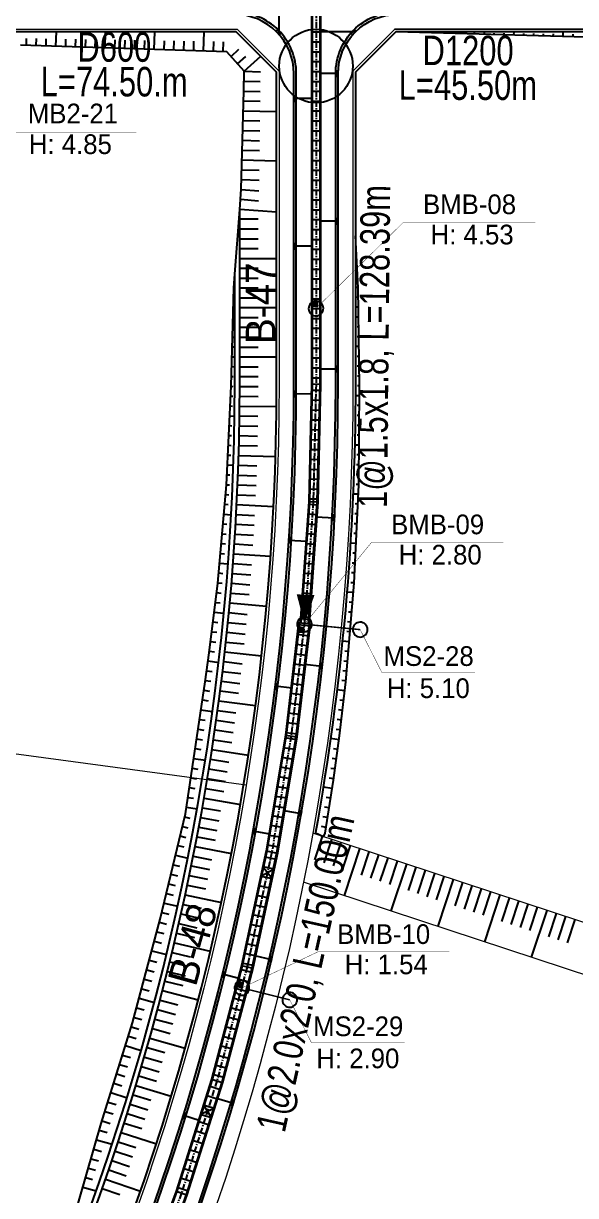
# Model space of a CAD drawing. Extents: x 230860 to 235519, y 342878 to 344985.
# Drawn here: x 232840.5 to 232952.6, y 343374.6 to 343612.6 of the extents above; entities that cross this region are included whole.
import ezdxf
from ezdxf.enums import TextEntityAlignment as Align

# ---------------------------------------------------------------- set-up
doc = ezdxf.new("R2010")
doc.units = 0
doc.linetypes.add('CENTER', pattern=[2, 1.25, -0.25, 0.25, -0.25])
for name, color, linetype in [('##L형측구', 8, 'Continuous'), ('##보도', 3, 'Continuous'), ('CE-SLOP-FILL', 9, 'Continuous'), ('MN info M1', 2, 'Continuous'), ('PCBOX', 150, 'Continuous'), ('storm_2호 우수받이', 1, 'Continuous'), ('storm_arrow', 7, 'Continuous'), ('storm_MH', 2, 'Continuous'), ('storm_pipe dia_length', 7, 'Continuous'), ('storm_pipe text', 1, 'Continuous'), ('도로시종점', 1, 'Continuous'), ('맨홀(지구)', 2, 'Continuous'), ('맨홀지시선', 7, 'Continuous'), ('블록맨홀', 1, 'Continuous'), ('비탈면', 7, 'Continuous')]:
    doc.layers.add(name, color=color, linetype=linetype)
for name, color, linetype, lineweight in [('00_도로_계획선', 7, 'Continuous', 0), ('0_획지경계선', 8, 'Continuous', 5), ('storm_pipe', 160, 'Continuous', 30)]:
    doc.layers.add(name, color=color, linetype=linetype, lineweight=lineweight)
doc.styles.get("Standard").update_dxf_attribs({"font": 'Dotum.TTF'})
doc.styles.add('스타일1', font='H2HDRM.TTF')

# ---------------------------------------------------------------- blocks, each defined once
blk = doc.blocks.new('1')
at = {"layer": 'storm_MH', "flags": 128}
blk.add_lwpolyline([(-0.75, 0, 1), (0.75, 0, 1)], format="xyb", close=True, dxfattribs=at)
blk = doc.blocks.new('A$C5C727840')
at = {"layer": '맨홀(지구)', "linetype": 'Continuous'}
blk.add_lwpolyline([(0, 0.9), (0, 0), (0.9, 0), (0.9, 0.9)], close=True, dxfattribs=at)
for points in [[(0.9, 0), (0, 0.9)], [(0, 0), (0.9, 0.9)]]:
    blk.add_lwpolyline(points, dxfattribs=at)

msp = doc.modelspace()

# ---------------------------------------------------------------- linework, layer by layer
at = {"layer": '##L형측구'}
msp.add_lwpolyline([(232454.108, 343318.9), (232683.01, 343101.521), (232765.343, 343189.233, 0.1907054), (232903.901, 343539.3), (232903.901, 343602.397, -0.4142136), (232916.401, 343614.897), (233054.416, 343614.897, -0.4253475), (233066.907, 343601.924)], format="xyb", dxfattribs=at)
msp.add_lwpolyline([(232883.401, 343614.897), (232701.401, 343614.897, 0.4142136), (232688.901, 343602.397), (232688.901, 343542.7, -0.1897204), (232607.475, 343335.83), (232541.009, 343264.479, 0.4114), (232541.548, 343246.895), (232673.563, 343121.525, 0.4160307), (232691.288, 343122.038), (232759.643, 343194.916, 0.1906051), (232895.901, 343539.366), (232895.901, 343602.397, 0.4142136)], format="xyb", close=True, dxfattribs=at)
at = {"layer": '##보도', "color": 8}
msp.add_lwpolyline([(232883.401, 343614.397), (232701.401, 343614.397, 0.4142136), (232689.401, 343602.397), (232689.401, 343542.7, -0.1897204), (232607.841, 343335.489), (232541.375, 343264.138, 0.4114), (232541.892, 343247.257), (232673.907, 343121.888, 0.4160307), (232690.923, 343122.38), (232759.278, 343195.258, 0.1906051), (232895.401, 343539.366), (232895.401, 343602.397, 0.4142136)], format="xyb", close=True, dxfattribs=at)
msp.add_lwpolyline([(232683.032, 343100.811), (232765.843, 343189.101, 0.1906051), (232904.401, 343539.366), (232904.401, 343602.397, -0.4142136), (232916.401, 343614.397), (233054.416, 343614.397)], format="xyb", dxfattribs=at)
at = {"layer": '00_도로_계획선', "linetype": 'Continuous'}
for points in [[(232915.886, 343611.397), (232907.417, 343602.927, 0.0147418), (232907.401, 343602.397), (232907.401, 343539.366, -0.1906051), (232768.031, 343187.049), (232683.155, 343096.557), (232451.764, 343316.299)], [(233054.416, 343611.397), (232916.401, 343611.397, 0.0147418), (232915.871, 343611.381, 0.0147418)]]:
    msp.add_lwpolyline(points, format="xyb", dxfattribs=at)
for points in [[(232700.886, 343611.397), (232883.916, 343611.397)], [(232892.401, 343602.912), (232883.916, 343611.397)], [(232915.886, 343611.397), (233058.227, 343611.397)], [(233069.558, 343392.013), (232899.256, 343448.135)], [(233062.548, 343383.794), (232897.372, 343438.227)]]:
    msp.add_lwpolyline(points, dxfattribs=at)
at = {"layer": '00_도로_계획선'}
msp.add_lwpolyline([(232892.401, 343602.912), (232892.401, 343539.366, -0.1906051), (232757.09, 343197.311), (232688.362, 343124.035)], format="xyb", dxfattribs=at)
at = {"layer": '0_획지경계선'}
msp.add_lwpolyline([(232686.892, 343484.8), (232885.729, 343457.956)], dxfattribs=at)
at = {"layer": 'CE-SLOP-FILL', "color": 8}
for p, q in [((232841.073, 343608.132), (232841.118, 343609.514)), ((232843.071, 343608.066), (232843.118, 343609.482)), ((232845.07, 343608.001), (232845.118, 343609.449)), ((232847.069, 343607.936), (232847.166, 343610.897)), ((232849.068, 343607.87), (232849.118, 343609.384)), ((232857.064, 343607.609), (232857.172, 343610.897)), ((232867.059, 343607.282), (232867.177, 343610.897)), ((232877.053, 343606.954), (232877.182, 343610.897)), ((232916.118, 343610.896), (232916.118, 343610.897)), ((232918.117, 343610.84), (232918.118, 343610.868)), ((232920.116, 343610.783), (232920.119, 343610.897)), ((232922.115, 343610.727), (232922.118, 343610.812)), ((232924.115, 343610.67), (232924.118, 343610.784)), ((232926.114, 343610.613), (232926.118, 343610.755)), ((232928.113, 343610.557), (232928.118, 343610.727)), ((232930.112, 343610.5), (232930.123, 343610.897)), ((232932.111, 343610.444), (232932.118, 343610.67)), ((232934.111, 343610.387), (232934.118, 343610.642)), ((232936.11, 343610.33), (232936.118, 343610.614)), ((232938.109, 343610.274), (232938.118, 343610.585)), ((232940.108, 343610.217), (232940.127, 343610.897)), ((232942.107, 343610.161), (232942.118, 343610.529)), ((232944.107, 343610.104), (232944.118, 343610.501)), ((232946.106, 343610.047), (232946.118, 343610.472)), ((232948.105, 343609.991), (232948.118, 343610.444)), ((232950.104, 343609.934), (232950.131, 343610.897)), ((232952.103, 343609.878), (232952.118, 343610.387)), ((232851.067, 343607.805), (232851.118, 343609.351)), ((232853.066, 343607.739), (232853.118, 343609.318)), ((232855.065, 343607.674), (232855.118, 343609.286)), ((232859.063, 343607.543), (232859.118, 343609.22)), ((232861.062, 343607.478), (232861.118, 343609.187)), ((232863.061, 343607.412), (232863.118, 343609.155)), ((232865.06, 343607.347), (232865.118, 343609.122)), ((232869.058, 343607.216), (232869.118, 343609.057)), ((232871.057, 343607.151), (232871.118, 343609.024)), ((232873.055, 343607.085), (232873.118, 343608.991)), ((232875.054, 343607.02), (232875.118, 343608.958)), ((232879.052, 343606.889), (232879.118, 343608.893)), ((232881.051, 343606.824), (232881.118, 343608.86)), ((232882.644, 343605.886), (232884.243, 343607.324)), ((232883.982, 343604.399), (232885.62, 343605.873)), ((232885.319, 343602.912), (232888.675, 343605.931)), ((232885.318, 343602.848), (232888.609, 343602.776)), ((232885.274, 343600.849), (232888.588, 343600.776)), ((232885.23, 343598.849), (232888.566, 343598.763)), ((232885.178, 343596.85), (232888.54, 343596.763)), ((232885.075, 343592.851), (232888.488, 343592.763)), ((232885.127, 343594.851), (232891.901, 343594.676)), ((232885.023, 343590.852), (232888.462, 343590.763)), ((232884.972, 343588.853), (232888.436, 343588.763)), ((232884.92, 343586.853), (232888.411, 343586.763)), ((232884.868, 343584.854), (232891.901, 343584.672)), ((232884.765, 343580.855), (232888.333, 343580.763)), ((232884.817, 343582.855), (232888.359, 343582.763)), ((232884.711, 343578.856), (232888.306, 343578.582)), ((232884.56, 343576.862), (232888.23, 343576.582)), ((232884.408, 343574.868), (232891.901, 343574.297)), ((232884.401, 343572.868), (232888.151, 343572.868)), ((232884.401, 343570.868), (232888.151, 343570.868)), ((232907.929, 343568.947), (232907.915, 343568.946)), ((232884.401, 343568.868), (232888.151, 343568.868)), ((232884.401, 343566.868), (232888.151, 343566.868)), ((232908.035, 343566.95), (232907.901, 343566.943)), ((232884.401, 343564.868), (232891.901, 343564.868)), ((232908.141, 343564.953), (232908.021, 343564.946)), ((232884.401, 343562.868), (232888.151, 343562.868)), ((232908.247, 343562.956), (232908.074, 343562.946)), ((232883.342, 343560.883), (232883.372, 343560.881)), ((232884.401, 343560.868), (232888.151, 343560.868)), ((232908.353, 343560.958), (232908.127, 343560.946)), ((232883.191, 343558.889), (232883.296, 343558.886)), ((232884.401, 343558.868), (232888.151, 343558.868)), ((232908.459, 343558.961), (232908.18, 343558.946)), ((232883.086, 343554.89), (232883.244, 343554.886)), ((232883.138, 343556.889), (232883.27, 343556.886)), ((232884.401, 343556.868), (232888.151, 343556.868)), ((232884.401, 343554.868), (232891.901, 343554.868)), ((232908.489, 343556.962), (232907.901, 343556.954)), ((232908.516, 343554.962), (232908.208, 343554.958)), ((232883.034, 343552.891), (232883.401, 343552.881)), ((232884.401, 343552.868), (232888.151, 343552.868)), ((232908.543, 343552.962), (232908.222, 343552.958)), ((232882.981, 343550.891), (232883.191, 343550.886)), ((232884.401, 343550.868), (232888.151, 343550.868)), ((232908.569, 343550.962), (232908.235, 343550.958)), ((232882.929, 343548.892), (232883.165, 343548.886)), ((232884.401, 343548.868), (232888.151, 343548.868)), ((232908.596, 343548.962), (232908.249, 343548.958)), ((232882.876, 343546.893), (232883.139, 343546.886)), ((232884.401, 343546.868), (232888.151, 343546.868)), ((232908.623, 343546.962), (232907.901, 343546.953)), ((232882.772, 343542.894), (232883.401, 343542.878)), ((232882.824, 343544.893), (232883.113, 343544.886)), ((232884.401, 343544.868), (232891.901, 343544.868)), ((232884.401, 343542.868), (232888.151, 343542.868)), ((232908.65, 343544.963), (232908.276, 343544.958)), ((232908.677, 343542.963), (232908.289, 343542.958)), ((232882.719, 343540.895), (232883.06, 343540.886)), ((232884.401, 343540.868), (232888.151, 343540.868)), ((232908.704, 343540.963), (232908.302, 343540.958)), ((232882.667, 343538.896), (232883.034, 343538.878)), ((232884.401, 343538.868), (232888.151, 343538.864)), ((232908.731, 343538.963), (232908.316, 343538.958)), ((232882.571, 343536.898), (232882.983, 343536.878)), ((232884.395, 343536.868), (232888.145, 343536.849)), ((232908.718, 343536.963), (232907.896, 343536.969)), ((232882.476, 343534.9), (232882.928, 343534.878)), ((232884.38, 343534.868), (232891.88, 343534.799)), ((232908.703, 343534.963), (232908.293, 343534.966)), ((232882.285, 343530.905), (232882.806, 343530.88)), ((232882.38, 343532.902), (232883.358, 343532.856)), ((232884.328, 343530.868), (232888.077, 343530.804)), ((232884.358, 343532.868), (232888.108, 343532.819)), ((232908.675, 343530.963), (232908.254, 343530.966)), ((232908.689, 343532.963), (232908.276, 343532.966)), ((232882.189, 343528.907), (232882.739, 343528.881)), ((232884.289, 343528.869), (232888.038, 343528.789)), ((232908.66, 343528.963), (232908.229, 343528.966)), ((232882.094, 343526.909), (232882.668, 343526.882)), ((232884.242, 343526.869), (232887.991, 343526.774)), ((232908.646, 343526.963), (232907.754, 343526.97)), ((232881.998, 343524.911), (232882.593, 343524.883)), ((232884.187, 343524.87), (232891.684, 343524.649)), ((232908.632, 343524.964), (232908.167, 343524.967)), ((232881.903, 343522.914), (232883.123, 343522.855)), ((232884.124, 343522.871), (232887.872, 343522.745)), ((232908.617, 343522.964), (232908.13, 343522.967)), ((232881.808, 343520.916), (232882.43, 343520.886)), ((232884.053, 343520.872), (232887.801, 343520.731)), ((232908.589, 343518.964), (232908.044, 343518.968)), ((232908.603, 343520.964), (232908.089, 343520.967)), ((232881.538, 343516.926), (232882.21, 343516.867)), ((232881.712, 343518.918), (232882.342, 343518.888)), ((232883.887, 343516.876), (232887.633, 343516.704)), ((232883.974, 343518.874), (232887.721, 343518.718)), ((232908.499, 343516.966), (232907.419, 343517.016)), ((232881.362, 343514.934), (232882.074, 343514.871)), ((232883.791, 343514.878), (232891.282, 343514.505)), ((232908.407, 343514.968), (232907.868, 343514.993)), ((232881.187, 343512.941), (232882.682, 343512.81)), ((232883.688, 343512.881), (232887.432, 343512.679)), ((232908.315, 343512.97), (232907.773, 343512.995)), ((232881.012, 343510.949), (232881.791, 343510.88)), ((232883.576, 343510.884), (232887.32, 343510.667)), ((232908.222, 343510.972), (232907.674, 343510.997)), ((232880.836, 343508.957), (232881.643, 343508.886)), ((232883.456, 343508.887), (232887.199, 343508.655)), ((232908.13, 343508.974), (232907.571, 343509)), ((232880.486, 343504.972), (232881.335, 343504.897)), ((232880.661, 343506.964), (232881.491, 343506.891)), ((232883.192, 343504.896), (232890.674, 343504.371)), ((232883.328, 343506.891), (232887.07, 343506.644)), ((232908.038, 343506.976), (232906.89, 343507.029)), ((232907.945, 343504.979), (232907.353, 343505.006)), ((232880.311, 343502.98), (232882.04, 343502.828)), ((232883.048, 343502.901), (232886.788, 343502.623)), ((232907.853, 343502.981), (232907.239, 343503.009)), ((232880.135, 343500.988), (232881.011, 343500.91)), ((232882.896, 343500.907), (232886.634, 343500.614)), ((232907.761, 343500.983), (232907.12, 343501.012)), ((232879.96, 343498.995), (232880.843, 343498.918)), ((232882.735, 343498.914), (232886.473, 343498.605)), ((232907.668, 343498.985), (232906.998, 343499.016)), ((232879.72, 343497.01), (232880.636, 343496.897)), ((232882.567, 343496.921), (232886.303, 343496.597)), ((232907.502, 343496.992), (232906.171, 343497.105)), ((232879.233, 343493.039), (232881.188, 343492.8)), ((232879.477, 343495.025), (232880.425, 343494.908)), ((232882.205, 343492.937), (232885.939, 343492.583)), ((232882.39, 343494.928), (232889.859, 343494.251)), ((232907.162, 343493.006), (232906.495, 343493.063)), ((232907.332, 343494.999), (232906.668, 343495.056)), ((232878.99, 343491.054), (232879.992, 343490.931)), ((232882.013, 343490.946), (232885.744, 343490.577)), ((232906.992, 343491.014), (232906.319, 343491.071)), ((232878.747, 343489.069), (232879.769, 343488.944)), ((232881.812, 343488.956), (232885.542, 343488.572)), ((232906.822, 343489.021), (232906.138, 343489.079)), ((232878.503, 343487.084), (232879.543, 343486.957)), ((232881.603, 343486.967), (232885.331, 343486.568)), ((232906.652, 343487.028), (232905.256, 343487.147)), ((232878.26, 343485.099), (232879.312, 343484.97)), ((232881.386, 343484.979), (232888.84, 343484.15)), ((232906.482, 343485.035), (232905.766, 343485.096)), ((232877.7, 343481.138), (232878.799, 343480.981)), ((232877.983, 343483.118), (232880.133, 343482.811)), ((232880.927, 343481.006), (232884.651, 343480.561)), ((232881.161, 343482.992), (232884.886, 343482.562)), ((232906.142, 343481.05), (232905.378, 343481.115)), ((232906.312, 343483.043), (232905.574, 343483.105)), ((232877.417, 343479.159), (232878.536, 343478.998)), ((232880.686, 343479.02), (232884.408, 343478.56)), ((232905.972, 343479.057), (232905.179, 343479.125)), ((232877.122, 343477.18), (232878.263, 343477.009)), ((232880.437, 343477.036), (232884.157, 343476.561)), ((232905.747, 343477.07), (232904.153, 343477.255)), ((232876.826, 343475.202), (232877.985, 343475.029)), ((232880.179, 343475.052), (232887.615, 343474.072)), ((232905.517, 343475.083), (232904.713, 343475.176)), ((232876.53, 343473.224), (232878.878, 343472.873)), ((232879.914, 343473.07), (232883.63, 343472.565)), ((232905.287, 343473.096), (232904.472, 343473.191)), ((232875.937, 343469.269), (232877.129, 343469.09)), ((232876.233, 343471.246), (232877.418, 343471.069)), ((232879.359, 343469.109), (232883.07, 343468.573)), ((232879.64, 343471.089), (232883.354, 343470.569)), ((232904.826, 343469.123), (232903.978, 343469.221)), ((232905.056, 343471.11), (232904.226, 343471.206)), ((232875.641, 343467.291), (232876.835, 343467.112)), ((232879.069, 343467.13), (232882.779, 343466.579)), ((232904.58, 343467.138), (232902.858, 343467.372)), ((232875.345, 343465.313), (232876.537, 343465.134)), ((232878.772, 343465.152), (232886.186, 343464.021)), ((232904.312, 343465.156), (232903.444, 343465.274)), ((232875.048, 343463.335), (232877.423, 343462.979)), ((232878.466, 343463.176), (232882.171, 343462.595)), ((232904.043, 343463.174), (232903.164, 343463.294)), ((232874.752, 343461.357), (232875.93, 343461.18)), ((232878.152, 343461.2), (232881.855, 343460.605)), ((232903.775, 343461.193), (232902.881, 343461.314)), ((232874.16, 343457.401), (232875.306, 343457.229)), ((232874.456, 343459.379), (232875.62, 343459.205)), ((232877.501, 343457.254), (232881.198, 343456.628)), ((232877.83, 343459.227), (232881.53, 343458.616)), ((232903.199, 343457.234), (232901.374, 343457.525)), ((232903.506, 343459.211), (232902.593, 343459.334)), ((232873.863, 343455.423), (232874.989, 343455.254)), ((232877.163, 343455.283), (232884.552, 343454.001)), ((232902.885, 343455.259), (232901.969, 343455.405)), ((232873.567, 343453.445), (232875.766, 343453.116)), ((232876.817, 343453.313), (232880.509, 343452.657)), ((232902.571, 343453.284), (232901.647, 343453.431)), ((232873.22, 343451.477), (232874.298, 343451.22)), ((232876.463, 343451.344), (232880.153, 343450.673)), ((232902.257, 343451.309), (232901.322, 343451.458)), ((232872.292, 343447.586), (232873.466, 343447.306)), ((232872.756, 343449.532), (232873.884, 343449.262)), ((232876.101, 343449.377), (232879.788, 343448.691)), ((232901.425, 343447.42), (232899.783, 343448.173)), ((232901.942, 343449.334), (232900.993, 343449.485)), ((232871.827, 343445.641), (232873.043, 343445.351)), ((232875.354, 343445.448), (232882.716, 343444.016)), ((232875.732, 343447.412), (232879.415, 343446.711)), ((232901.167, 343447.505), (232899.602, 343442.756)), ((232903.066, 343446.879), (232901.501, 343442.13)), ((232904.966, 343446.253), (232903.401, 343441.504)), ((232906.865, 343445.627), (232905.3, 343440.879)), ((232871.363, 343443.695), (232873.871, 343443.097)), ((232874.968, 343443.485), (232878.646, 343442.755)), ((232908.765, 343445.001), (232905.635, 343435.504)), ((232910.664, 343444.375), (232909.099, 343439.627)), ((232912.564, 343443.749), (232910.999, 343439.001)), ((232914.463, 343443.123), (232912.898, 343438.375)), ((232870.899, 343441.75), (232872.187, 343441.443)), ((232874.574, 343441.524), (232878.249, 343440.779)), ((232916.363, 343442.497), (232914.798, 343437.749)), ((232918.262, 343441.871), (232915.132, 343432.374)), ((232920.162, 343441.245), (232918.597, 343436.497)), ((232922.061, 343440.619), (232920.496, 343435.871)), ((232870.435, 343439.805), (232871.753, 343439.49)), ((232874.173, 343439.565), (232877.845, 343438.805)), ((232923.961, 343439.994), (232922.396, 343435.245)), ((232925.86, 343439.368), (232924.295, 343434.619)), ((232927.76, 343438.742), (232924.63, 343429.244)), ((232929.659, 343438.116), (232928.094, 343433.367)), ((232869.506, 343435.914), (232870.872, 343435.588)), ((232869.971, 343437.859), (232871.314, 343437.539)), ((232873.345, 343435.652), (232880.677, 343434.071)), ((232873.763, 343437.608), (232877.432, 343436.832)), ((232931.559, 343437.49), (232929.994, 343432.741)), ((232933.458, 343436.864), (232931.893, 343432.115)), ((232935.358, 343436.238), (232933.793, 343431.489)), ((232869.042, 343433.969), (232871.81, 343433.308)), ((232872.92, 343433.698), (232876.582, 343432.892)), ((232937.257, 343435.612), (232934.127, 343426.114)), ((232939.157, 343434.986), (232937.592, 343430.237)), ((232941.056, 343434.36), (232939.491, 343429.611)), ((232942.956, 343433.734), (232941.391, 343428.985)), ((232868.578, 343432.023), (232869.976, 343431.69)), ((232872.486, 343431.745), (232876.145, 343430.925)), ((232944.855, 343433.108), (232943.29, 343428.359)), ((232946.755, 343432.482), (232943.625, 343422.984)), ((232948.654, 343431.856), (232947.09, 343427.107)), ((232950.554, 343431.23), (232948.989, 343426.481)), ((232868.099, 343430.082), (232869.506, 343429.707)), ((232872.045, 343429.794), (232875.701, 343428.959)), ((232952.453, 343430.604), (232950.889, 343425.855)), ((232867.071, 343426.216), (232868.535, 343425.826)), ((232867.585, 343428.149), (232869.023, 343427.766)), ((232871.595, 343427.846), (232875.248, 343426.996)), ((232866.556, 343424.283), (232869.532, 343423.492)), ((232870.673, 343423.953), (232874.318, 343423.074)), ((232871.138, 343425.899), (232878.436, 343424.169)), ((232866.042, 343422.35), (232867.549, 343421.95)), ((232870.2, 343422.01), (232873.841, 343421.116)), ((232865.528, 343420.418), (232867.05, 343420.013)), ((232869.719, 343420.069), (232873.357, 343419.16)), ((232865.014, 343418.485), (232866.547, 343418.077)), ((232869.23, 343418.13), (232872.864, 343417.206)), ((232863.985, 343414.619), (232867.073, 343413.798)), ((232864.5, 343416.552), (232866.04, 343416.142)), ((232868.228, 343414.257), (232871.855, 343413.303)), ((232868.733, 343416.192), (232875.994, 343414.315)), ((232863.471, 343412.687), (232865.014, 343412.276)), ((232867.716, 343412.324), (232871.339, 343411.355)), ((232862.957, 343410.754), (232864.496, 343410.344)), ((232867.196, 343410.393), (232870.814, 343409.41)), ((232862.408, 343408.831), (232863.938, 343408.353)), ((232866.667, 343408.464), (232870.282, 343407.466)), ((232861.215, 343405.013), (232864.379, 343404.024)), ((232861.812, 343406.922), (232863.369, 343406.435)), ((232866.131, 343406.537), (232873.353, 343404.512)), ((232860.619, 343403.104), (232862.222, 343402.603)), ((232865.036, 343402.69), (232868.638, 343401.648)), ((232865.587, 343404.612), (232869.194, 343403.585)), ((232860.022, 343401.195), (232861.642, 343400.689)), ((232864.476, 343400.77), (232868.074, 343399.713)), ((232859.426, 343399.286), (232861.058, 343398.776)), ((232863.909, 343398.852), (232867.503, 343397.781)), ((232858.233, 343395.468), (232861.525, 343394.439)), ((232858.829, 343397.377), (232860.47, 343396.864)), ((232863.334, 343396.936), (232870.513, 343394.765)), ((232857.636, 343393.559), (232859.284, 343393.044)), ((232862.16, 343393.112), (232865.741, 343391.998)), ((232862.751, 343395.023), (232866.336, 343393.923)), ((232857.04, 343391.65), (232858.684, 343391.136)), ((232861.562, 343391.204), (232865.138, 343390.075)), ((232856.443, 343389.741), (232858.081, 343389.229)), ((232860.956, 343389.298), (232864.527, 343388.154)), ((232855.329, 343385.9), (232858.501, 343384.991)), ((232855.88, 343387.822), (232857.503, 343387.357)), ((232860.342, 343387.395), (232867.475, 343385.078)), ((232854.778, 343383.977), (232856.323, 343383.534)), ((232859.091, 343383.595), (232862.648, 343382.408)), ((232859.72, 343385.494), (232863.282, 343384.321)), ((232854.227, 343382.054), (232855.727, 343381.625)), ((232858.454, 343381.699), (232862.006, 343380.498)), ((232853.677, 343380.132), (232855.127, 343379.716)), ((232857.809, 343379.806), (232861.356, 343378.59)), ((232852.575, 343376.286), (232855.256, 343375.518)), ((232853.126, 343378.209), (232854.523, 343377.809)), ((232857.157, 343377.916), (232864.241, 343375.454)), ((232856.496, 343376.028), (232860.034, 343374.783))]:
    msp.add_line(p, q, dxfattribs=at)
at = {"layer": 'CE-SLOP-FILL', "color": 8, "linetype": 'Continuous'}
for points in [[(232688.135, 343124.523), (232756.726, 343197.653, 0.1906051), (232891.901, 343539.366), (232891.901, 343602.705), (232883.709, 343610.897), (232701.093, 343610.897), (232692.901, 343602.705)], [(232688.135, 343124.523), (232756.726, 343197.653, 0.1906051), (232891.901, 343539.366), (232891.901, 343602.705), (232883.709, 343610.897), (232744.901, 343610.897)], [(232754.256, 343207.489, 0.1877125), (232883.401, 343539.366), (232883.401, 343561.655)]]:
    msp.add_lwpolyline(points, format="xyb", dxfattribs=at)
at = {"layer": 'CE-SLOP-FILL', "color": 8}
msp.add_lwpolyline([(233058.01, 343610.897), (232916.093, 343610.897), (232907.901, 343602.705), (232907.901, 343539.3, -0.044555), (232899.747, 343447.973, -0.044555)], format="xyb", dxfattribs=at)
for points in [[(233052.283, 343366.118), (233054.392, 343376.677), (233060.161, 343384.58), (233065.115, 343393.477), (233068.133, 343398.898), (233070.246, 343418.898), (233080.268, 343438.898), (233091.03, 343448.135), (233100.654, 343458.897), (233097.726, 343471.704), (233078.074, 343478.898), (233048.474, 343498.898), (233049.995, 343518.898), (233053.734, 343538.898), (233056.075, 343558.898), (233057.329, 343578.898), (233058.539, 343598.898), (233058.094, 343602.913), (233053.856, 343606.997), (232916.093, 343610.897)], [(232901.425, 343447.42), (232901.751, 343448.131), (232903.464, 343458.896), (232904.69, 343467.948), (232905.959, 343478.896), (232907.664, 343498.896), (232908.588, 343518.896), (232908.732, 343538.896), (232908.463, 343558.896), (232907.901, 343569.478)]]:
    msp.add_lwpolyline(points, dxfattribs=at)
at = {"layer": 'PCBOX'}
for p, q in [((232898.991, 343621.281), (232898.991, 343539.377)), ((232899.151, 343621.281), (232899.151, 343539.375)), ((232900.651, 343621.281), (232900.651, 343539.357)), ((232900.811, 343621.281), (232900.811, 343539.355)), ((232898.991, 343610.845), (232900.811, 343610.845)), ((232898.991, 343608.839), (232900.811, 343608.839)), ((232898.991, 343606.833), (232900.811, 343606.833)), ((232898.991, 343604.827), (232900.811, 343604.827)), ((232898.991, 343602.821), (232900.811, 343602.821)), ((232898.991, 343600.815), (232900.811, 343600.815)), ((232898.991, 343598.809), (232900.811, 343598.809)), ((232898.991, 343596.803), (232900.811, 343596.803)), ((232898.991, 343594.797), (232900.811, 343594.797)), ((232898.991, 343592.791), (232900.811, 343592.791)), ((232898.991, 343590.785), (232900.811, 343590.785)), ((232898.991, 343588.779), (232900.811, 343588.779)), ((232898.991, 343586.773), (232900.811, 343586.773)), ((232898.991, 343584.767), (232900.811, 343584.767)), ((232898.991, 343582.761), (232900.811, 343582.761)), ((232898.991, 343580.755), (232900.811, 343580.755)), ((232898.991, 343578.749), (232900.811, 343578.749)), ((232898.991, 343576.743), (232900.811, 343576.743)), ((232898.991, 343574.737), (232900.811, 343574.737)), ((232898.991, 343572.731), (232900.811, 343572.731)), ((232898.991, 343570.725), (232900.811, 343570.725)), ((232898.991, 343568.719), (232900.811, 343568.719)), ((232898.991, 343566.713), (232900.811, 343566.713)), ((232898.991, 343564.707), (232900.811, 343564.707)), ((232898.991, 343562.701), (232900.811, 343562.701)), ((232898.991, 343560.695), (232900.811, 343560.695)), ((232898.991, 343558.689), (232900.811, 343558.689)), ((232898.991, 343556.683), (232900.811, 343556.683)), ((232898.991, 343554.677), (232900.811, 343554.677)), ((232898.991, 343552.671), (232900.811, 343552.671)), ((232898.991, 343550.665), (232900.811, 343550.665)), ((232898.991, 343548.659), (232900.811, 343548.659)), ((232898.991, 343546.653), (232900.811, 343546.653)), ((232898.991, 343544.647), (232900.811, 343544.647)), ((232898.991, 343542.641), (232900.811, 343542.641)), ((232898.991, 343540.635), (232900.811, 343540.635)), ((232898.991, 343539.377), (232898.429, 343515.521)), ((232899.151, 343539.375), (232898.589, 343515.514)), ((232898.961, 343538.119), (232900.781, 343538.076)), ((232898.991, 343539.377), (232900.811, 343539.355)), ((232900.651, 343539.357), (232900.088, 343515.443)), ((232900.811, 343539.355), (232900.248, 343515.436)), ((232898.914, 343536.113), (232900.734, 343536.071)), ((232898.867, 343534.108), (232900.686, 343534.065)), ((232898.82, 343532.102), (232900.639, 343532.06)), ((232898.773, 343530.097), (232900.592, 343530.054)), ((232898.678, 343526.086), (232900.498, 343526.043)), ((232898.725, 343528.092), (232900.545, 343528.049)), ((232898.631, 343524.081), (232900.45, 343524.038)), ((232898.584, 343522.075), (232900.403, 343522.032)), ((232898.536, 343520.07), (232900.356, 343520.027)), ((232898.489, 343518.064), (232900.309, 343518.022)), ((232898.429, 343515.521), (232896.746, 343491.73)), ((232898.589, 343515.514), (232896.905, 343491.714)), ((232898.391, 343514.985), (232900.207, 343514.857)), ((232900.088, 343515.443), (232898.399, 343491.573)), ((232898.429, 343515.521), (232900.248, 343515.436)), ((232898.442, 343516.059), (232900.261, 343516.016)), ((232900.248, 343515.436), (232898.559, 343491.558)), ((232898.25, 343512.984), (232900.065, 343512.856)), ((232898.108, 343510.983), (232899.924, 343510.855)), ((232897.967, 343508.982), (232899.782, 343508.854)), ((232897.684, 343504.98), (232899.499, 343504.852)), ((232897.825, 343506.981), (232899.641, 343506.853)), ((232897.542, 343502.979), (232899.357, 343502.851)), ((232897.4, 343500.978), (232899.216, 343500.85)), ((232897.259, 343498.977), (232899.074, 343498.849)), ((232897.117, 343496.976), (232898.933, 343496.848)), ((232896.834, 343492.974), (232898.65, 343492.846)), ((232896.976, 343494.975), (232898.791, 343494.847)), ((232896.379, 343490.925), (232893.677, 343468.081)), ((232896.558, 343490.904), (232893.856, 343468.056)), ((232898.544, 343490.669), (232895.836, 343467.774)), ((232898.723, 343490.648), (232896.015, 343467.749)), ((232896.331, 343490.522), (232898.675, 343490.245)), ((232896.379, 343490.925), (232898.723, 343490.648)), ((232896.746, 343491.73), (232896.647, 343490.894)), ((232896.746, 343491.73), (232898.559, 343491.558)), ((232896.905, 343491.714), (232896.806, 343490.875)), ((232898.399, 343491.573), (232898.296, 343490.699)), ((232898.559, 343491.558), (232898.455, 343490.68)), ((232896.096, 343488.53), (232898.439, 343488.253)), ((232895.86, 343486.538), (232898.204, 343486.261)), ((232895.625, 343484.546), (232897.968, 343484.269)), ((232895.389, 343482.554), (232897.733, 343482.277)), ((232894.918, 343478.57), (232897.262, 343478.292)), ((232895.153, 343480.562), (232897.497, 343480.284)), ((232894.682, 343476.577), (232897.026, 343476.3)), ((232894.447, 343474.585), (232896.79, 343474.308)), ((232894.211, 343472.593), (232896.555, 343472.316)), ((232893.975, 343470.601), (232896.319, 343470.324)), ((232893.677, 343468.081), (232889.767, 343444.566)), ((232893.856, 343468.056), (232889.943, 343444.532)), ((232895.836, 343467.774), (232891.909, 343444.157)), ((232896.015, 343467.749), (232892.085, 343444.124)), ((232893.59, 343467.557), (232895.918, 343467.17)), ((232893.677, 343468.081), (232896.015, 343467.749)), ((232893.74, 343468.609), (232896.084, 343468.332)), ((232893.261, 343465.578), (232895.589, 343465.191)), ((232892.932, 343463.6), (232895.26, 343463.212)), ((232892.274, 343459.642), (232894.602, 343459.255)), ((232892.603, 343461.621), (232894.931, 343461.234)), ((232891.945, 343457.663), (232894.273, 343457.276)), ((232891.616, 343455.684), (232893.944, 343455.297)), ((232891.287, 343453.705), (232893.615, 343453.318)), ((232890.958, 343451.727), (232893.286, 343451.339)), ((232890.299, 343447.769), (232892.627, 343447.382)), ((232890.628, 343449.748), (232892.956, 343449.361)), ((232889.97, 343445.79), (232892.298, 343445.403)), ((232889.767, 343444.566), (232884.753, 343421.26)), ((232889.943, 343444.532), (232884.928, 343421.218)), ((232891.909, 343444.157), (232886.874, 343420.752)), ((232892.085, 343444.124), (232887.049, 343420.71)), ((232889.506, 343443.352), (232891.813, 343442.856)), ((232889.767, 343444.566), (232892.085, 343444.124)), ((232889.084, 343441.391), (232888.662, 343439.43)), ((232888.662, 343439.43), (232891.391, 343440.895)), ((232889.084, 343441.391), (232891.391, 343440.895)), ((232889.084, 343441.391), (232890.969, 343438.934)), ((232890.969, 343438.934), (232891.391, 343440.895)), ((232888.662, 343439.43), (232890.969, 343438.934)), ((232890.547, 343436.972), (232888.24, 343437.469)), ((232889.703, 343433.05), (232887.396, 343433.546)), ((232890.125, 343435.011), (232887.818, 343435.508)), ((232889.281, 343431.089), (232886.974, 343431.585)), ((232888.86, 343429.128), (232886.552, 343429.624)), ((232888.438, 343427.167), (232886.131, 343427.663)), ((232887.594, 343423.244), (232885.287, 343423.741)), ((232888.016, 343425.206), (232885.709, 343425.702)), ((232887.172, 343421.283), (232884.865, 343421.78)), ((232884.753, 343421.26), (232878.648, 343398.217)), ((232884.928, 343421.218), (232878.821, 343398.166)), ((232886.874, 343420.752), (232880.742, 343397.609)), ((232887.049, 343420.71), (232880.915, 343397.558)), ((232886.823, 343419.857), (232884.542, 343420.461)), ((232884.753, 343421.26), (232887.049, 343420.71)), ((232886.309, 343417.918), (232884.028, 343418.522)), ((232884.86, 343416.729, -36.514), (232884.779, 343416.75, -36.514)), ((232885.282, 343414.04), (232883, 343414.644)), ((232885.795, 343415.979), (232883.514, 343416.583)), ((232884.768, 343412.101), (232882.487, 343412.705)), ((232884.254, 343410.162), (232881.973, 343410.766)), ((232883.741, 343408.222), (232881.459, 343408.827)), ((232882.713, 343404.344), (232880.432, 343404.949)), ((232883.227, 343406.283), (232880.946, 343406.888)), ((232882.199, 343402.405), (232879.918, 343403.01)), ((232881.686, 343400.466), (232879.404, 343401.07)), ((232878.648, 343398.217), (232871.466, 343375.486)), ((232878.821, 343398.166), (232871.636, 343375.428)), ((232880.742, 343397.609), (232873.529, 343374.78)), ((232880.915, 343397.558), (232873.699, 343374.722)), ((232878.648, 343398.217), (232880.915, 343397.558)), ((232881.172, 343398.527), (232878.891, 343399.131)), ((232878.212, 343396.837), (232880.463, 343396.125)), ((232877.003, 343393.011), (232879.254, 343392.3)), ((232877.004, 343393.012, -36.514), (232878.649, 343390.387, -36.514)), ((232877.608, 343394.924), (232879.858, 343394.213)), ((232876.399, 343391.098), (232879.254, 343392.3)), ((232876.399, 343391.098), (232878.649, 343390.387)), ((232875.945, 343389.662), (232878.196, 343388.951)), ((232874.736, 343385.837), (232876.987, 343385.126)), ((232875.341, 343387.749), (232877.591, 343387.038)), ((232874.132, 343383.924), (232876.382, 343383.213)), ((232873.528, 343382.011), (232875.778, 343381.3)), ((232872.923, 343380.098), (232875.173, 343379.387)), ((232871.714, 343376.273), (232873.965, 343375.562)), ((232872.319, 343378.186), (232874.569, 343377.474)), ((232871.466, 343375.486), (232863.221, 343353.118)), ((232871.636, 343375.428), (232863.388, 343353.052)), ((232873.529, 343374.78), (232865.249, 343352.316)), ((232873.699, 343374.722), (232865.416, 343352.25)), ((232871.466, 343375.486), (232873.699, 343374.722))]:
    msp.add_line(p, q, dxfattribs=at)
at = {"layer": 'PCBOX', "linetype": 'CENTER'}
for p, q in [((232899.901, 343620.875), (232899.901, 343539.366)), ((232899.901, 343539.366), (232899.339, 343515.479)), ((232899.339, 343515.479), (232897.652, 343491.644)), ((232897.652, 343491.644), (232894.846, 343467.915)), ((232894.846, 343467.915), (232890.926, 343444.345)), ((232890.926, 343444.345), (232885.901, 343420.985)), ((232885.901, 343420.985), (232879.782, 343397.888)), ((232879.782, 343397.888), (232872.582, 343375.104)), ((232872.582, 343375.104), (232864.319, 343352.684))]:
    msp.add_line(p, q, dxfattribs=at)
at = {"layer": 'PCBOX', "elevation": -36.514}
for points in [[(232899.301, 343555.23), (232900.201, 343555.23), (232900.201, 343556.13), (232899.301, 343556.13)], [(232896.34, 343489.058), (232897.233, 343488.952), (232897.339, 343489.846), (232896.445, 343489.952)], [(232884.023, 343417.021), (232884.893, 343416.79), (232885.123, 343417.66), (232884.254, 343417.89)]]:
    msp.add_lwpolyline(points, close=True, dxfattribs=at)
for points in [[(232900.201, 343556.13), (232899.301, 343555.23)], [(232900.201, 343555.23), (232899.301, 343556.13)], [(232897.339, 343489.846), (232896.34, 343489.058)], [(232897.233, 343488.952), (232896.445, 343489.952)], [(232885.123, 343417.66), (232884.023, 343417.021)], [(232884.893, 343416.79), (232884.254, 343417.89)]]:
    msp.add_lwpolyline(points, dxfattribs=at)
at = {"layer": 'storm_2호 우수받이'}
for p, q in [((232892.443, 343610.293), (232892.443, 343618.897)), ((232907.916, 343610.882), (232900.651, 343610.882)), ((232904.401, 343602.397), (232900.651, 343602.397)), ((232899.151, 343597.321), (232895.401, 343597.321)), ((232904.401, 343572.397), (232900.651, 343572.397)), ((232899.151, 343567.321), (232895.401, 343567.321)), ((232904.401, 343542.397), (232900.651, 343542.397)), ((232899.103, 343537.324), (232895.397, 343537.339)), ((232899.873, 343512.399), (232903.68, 343512.196)), ((232898.014, 343507.38), (232894.398, 343507.608)), ((232897.575, 343482.479), (232901.185, 343482.073)), ((232894.982, 343477.579), (232891.642, 343477.989)), ((232893.341, 343452.768), (232896.918, 343452.149)), ((232890.515, 343447.966), (232887.141, 343448.585)), ((232887.431, 343423.341), (232890.892, 343422.53)), ((232884.255, 343418.677), (232880.91, 343419.498)), ((232879.708, 343394.335), (232883.129, 343393.317)), ((232876.189, 343389.835), (232872.97, 343390.83))]:
    msp.add_line(p, q, dxfattribs=at)
for points in [[(232891.81, 343610.978), (232892.488, 343610.244), (232892.782, 343610.515), (232892.104, 343611.25)], [(232907.308, 343610.244), (232907.993, 343610.973), (232907.701, 343611.247), (232907.017, 343610.518)], [(232904.401, 343602.897), (232904.001, 343602.897), (232904.001, 343601.897), (232904.401, 343601.897)], [(232895.801, 343597.821), (232895.401, 343597.821), (232895.401, 343596.821), (232895.801, 343596.821)], [(232904.401, 343572.897), (232904.001, 343572.897), (232904.001, 343571.897), (232904.401, 343571.897)], [(232895.801, 343567.821), (232895.401, 343567.821), (232895.401, 343566.821), (232895.801, 343566.821)], [(232904.401, 343542.897), (232904.001, 343542.897), (232904.001, 343541.897), (232904.401, 343541.897)], [(232895.797, 343537.839), (232895.397, 343537.839), (232895.397, 343536.839), (232895.797, 343536.839)], [(232903.706, 343512.696), (232903.307, 343512.717), (232903.253, 343511.718), (232903.653, 343511.697)], [(232894.83, 343508.115), (232894.431, 343508.14), (232894.368, 343507.142), (232894.767, 343507.117)], [(232901.233, 343482.577), (232900.834, 343482.614), (232900.741, 343481.618), (232901.139, 343481.581)], [(232892.1, 343478.437), (232891.703, 343478.486), (232891.582, 343477.493), (232891.979, 343477.444)], [(232897.003, 343452.642), (232896.609, 343452.71), (232896.438, 343451.725), (232896.832, 343451.657)], [(232887.625, 343449.005), (232887.231, 343449.077), (232887.051, 343448.093), (232887.445, 343448.021)], [(232891.006, 343423.016), (232890.617, 343423.108), (232890.388, 343422.134), (232890.778, 343422.043)], [(232881.417, 343419.888), (232881.029, 343419.983), (232880.791, 343419.012), (232881.179, 343418.917)], [(232883.272, 343393.796), (232882.888, 343393.911), (232882.603, 343392.952), (232882.986, 343392.838)], [(232873.499, 343391.19), (232873.117, 343391.308), (232872.822, 343390.352), (232873.204, 343390.234)]]:
    msp.add_lwpolyline(points, close=True, dxfattribs=at)
at = {"layer": 'storm_arrow'}
msp.add_lwpolyline([(232897.55, 343490.578, 0, 3.6, 0), (232897.79, 343496.573, 0, 2.977, 0)], format="xyseb", dxfattribs=at)
at = {"layer": 'storm_pipe', "const_width": 0.3, "flags": 128}
for points in [[(232898.546, 343490.482), (232908.869, 343489.485)], [(232885.831, 343416.487), (232894.564, 343414.312)]]:
    msp.add_lwpolyline(points, dxfattribs=at)
at = {"layer": '도로시종점'}
msp.add_circle((232899.901, 343603.93), 7.467, dxfattribs=at)
at = {"layer": '맨홀지시선', "color": 30, "const_width": 0.08}
for points in [[(232825.401, 343618.897), (232836.614, 343590.498), (232863.379, 343590.498)], [(232899.901, 343554.697), (232917.696, 343572.234), (232944.461, 343572.234)], [(232897.55, 343490.578), (232911.21, 343507.231), (232937.975, 343507.231)], [(232884.86, 343416.729), (232900.246, 343424.038), (232927.012, 343424.038)]]:
    msp.add_lwpolyline(points, dxfattribs=at)
at = {"layer": '맨홀지시선', "color": 1, "const_width": 0.08}
for points in [[(232908.869, 343489.485), (232913.279, 343480.794), (232932.204, 343480.794)], [(232894.564, 343414.312), (232898.974, 343405.622), (232917.9, 343405.622)]]:
    msp.add_lwpolyline(points, dxfattribs=at)
at = {"layer": '비탈면', "color": 8}
for points in [[(232885.319, 343602.912), (232881.823, 343606.798), (232839.901, 343608.17)], [(232883.401, 343561.655), (232884.401, 343574.781)], [(232780.275, 343245.561), (232792.023, 343261.689), (232803.175, 343278.36), (232813.69, 343295.531), (232823.559, 343313.208), (232832.77, 343331.401), (232842.488, 343349.197), (232846.767, 343359.422), (232850.333, 343368.461), (232856.279, 343389.214), (232862.658, 343409.629), (232868.252, 343430.658), (232873.361, 343452.068), (232877.379, 343478.897), (232878.223, 343484.8), (232879.951, 343498.897), (232881.711, 343518.897), (232882.667, 343538.897), (232883.191, 343558.897), (232883.401, 343561.655)]]:
    msp.add_lwpolyline(points, dxfattribs=at)
msp.add_lwpolyline([(232690.243, 343131.506), (232697.168, 343139.529), (232722.641, 343168.725), (232748.801, 343200.167), (232751.255, 343202.784, 0.1906051), (232884.401, 343539.366), (232884.401, 343574.781), (232884.715, 343578.897), (232885.231, 343598.897), (232885.319, 343602.912)], format="xyb", dxfattribs=at)

# ---------------------------------------------------------------- block references
at = {"layer": 'PCBOX'}
for p, rotation in [((232900.201, 343555.23), 89.99999999491503), ((232897.233, 343488.952), 83.25535943350498), ((232884.893, 343416.79), 75.1617907607439)]:
    msp.add_blockref('A$C5C727840', p, dxfattribs=dict(at, rotation=rotation))
at = {"layer": 'storm_MH', "xscale": 2, "yscale": 2, "zscale": 2, "rotation": 136.8343003593924}
for p in [(232899.901, 343554.697), (232897.55, 343490.578), (232908.869, 343489.485), (232884.86, 343416.729), (232894.564, 343414.312)]:
    msp.add_blockref('1', p, dxfattribs=at)

# ---------------------------------------------------------------- texts
at = {"layer": 'MN info M1', "color": 30, "style": '스타일1'}
for s, p in [('MB2-21', (232850.53, 343591.088)), ('H: 4.85', (232850.009, 343584.853)), ('BMB-08', (232931.091, 343572.651)), ('H: 4.53', (232931.612, 343566.505)), ('BMB-09', (232924.605, 343507.648)), ('H: 2.80', (232925.126, 343501.502)), ('BMB-10', (232913.642, 343424.454)), ('H: 1.54', (232914.163, 343418.309))]:
    msp.add_text(s, height=4, dxfattribs=at).set_placement(p, align=Align.BOTTOM_CENTER)
at = {"layer": 'storm_pipe dia_length', "width": 0.8}
for s, rotation, p in [('D600', 359.8867, (232858.943, 343604.794)), ('D1200', 359.8867, (232930.785, 343604.087)), ('L=74.50.m', 359.8867, (232858.9, 343597.755)), ('L=45.50m', 359.8867, (232930.741, 343597.048)), ('1@1.5x1.8, L=128.39m', 89.41952, (232914.652, 343546.96)), ('1@2.0x2.0, L=150.00m', 77.45514, (232900.655, 343419.118))]:
    msp.add_text(s, height=6, rotation=rotation, dxfattribs=at).set_placement(p, align=Align.CENTER)
at = {"layer": 'storm_pipe text', "color": 2}
for s, rotation, p in [('B-47', 90, (232891.639, 343555.766)), ('B-48', 74.39393, (232877.708, 343424.786))]:
    msp.add_text(s, height=6, rotation=rotation, dxfattribs=at).set_placement(p, align=Align.CENTER)
at = {"layer": '블록맨홀', "color": 1, "style": '스타일1'}
for s, p in [('MS2-28', (232922.776, 343484.114)), ('H: 5.10', (232922.707, 343477.593))]:
    msp.add_text(s, height=4, dxfattribs=at).set_placement(p, align=Align.MIDDLE_CENTER)
at = {"layer": '블록맨홀', "style": '스타일1'}
for s, p in [('MS2-29', (232908.472, 343408.941)), ('H: 2.90', (232908.402, 343402.421))]:
    msp.add_text(s, height=4, dxfattribs=at).set_placement(p, align=Align.MIDDLE_CENTER)

doc.saveas('drawing.dxf')
